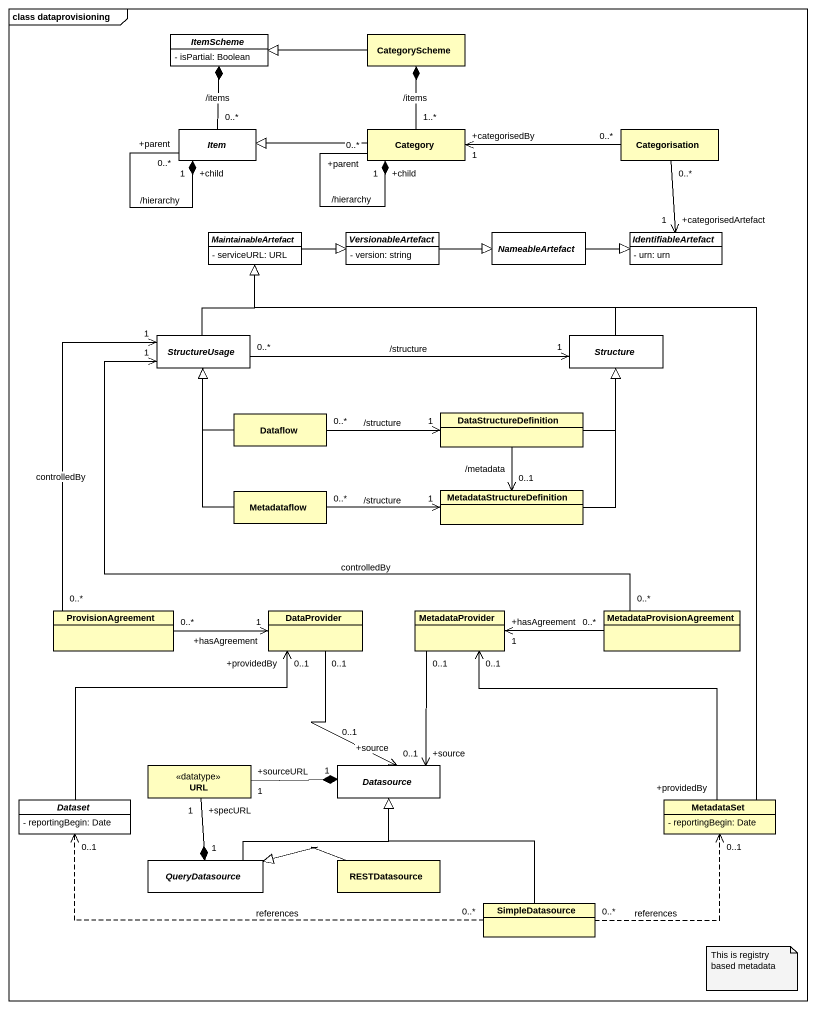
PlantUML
@startuml
mainframe class dataprovisioning
hide circle
hide empty members
skinparam classAttributeIconSize 0
abstract class ItemScheme #FFFFFF {
  - isPartial: Boolean
}
class CategoryScheme #FFFEBF
abstract class Item #FFFFFF
class Category #FFFEBF
class Categorisation #FFFEBF
abstract class MaintainableArtefact #FFFFFF {
  - serviceURL: URL
}
abstract class VersionableArtefact #FFFFFF {
  - version: string
}
abstract class NameableArtefact #FFFFFF
abstract class IdentifiableArtefact #FFFFFF {
  - urn: urn
}
abstract class StructureUsage #FFFFFF
abstract class Structure #FFFFFF
class Dataflow #FFFEBF
class DataStructureDefinition #FFFEBF
class Metadataflow #FFFEBF
class MetadataStructureDefinition #FFFEBF
class ProvisionAgreement #FFFEBF
class DataProvider #FFFEBF
class MetadataProvider #FFFEBF
class MetadataProvisionAgreement #FFFEBF
class URL <<datatype>> #FFFEBF
abstract class Datasource #FFFFFF
abstract class Dataset #FFFFFF {
  - reportingBegin: Date
}
class MetadataSet #FFFEBF {
  - reportingBegin: Date
}
abstract class QueryDatasource #FFFFFF
class RESTDatasource #FFFEBF
class SimpleDatasource #FFFEBF
CategoryScheme -left-|> ItemScheme
Item "0..*" -up-* ItemScheme : /items
Item "+parent\n0..*" --* "+child\n1" Item : /hierarchy
Category "1..*" -up-* CategoryScheme : /items
Category -left-|> Item
Category "+parent\n0..*" --* "+child\n1" Category : /hierarchy
Categorisation "0..*" -left-> "+categorisedBy\n1" Category
Categorisation "0..*" --> "+categorisedArtefact\n1" IdentifiableArtefact
MaintainableArtefact -right-|> VersionableArtefact
VersionableArtefact -right-|> NameableArtefact
NameableArtefact -right-|> IdentifiableArtefact
StructureUsage -up-|> MaintainableArtefact
StructureUsage "0..*" -right-> "1" Structure : /structure
Structure -left-|> MaintainableArtefact
Dataflow -up-|> StructureUsage
Dataflow "0..*" -right-> "1" DataStructureDefinition : /structure
DataStructureDefinition -up-|> Structure
DataStructureDefinition --> "0..1" MetadataStructureDefinition : /metadata
Metadataflow -up-|> StructureUsage
MetadataStructureDefinition -up-|> Structure
MetadataStructureDefinition "1" <-left- "0..*" Metadataflow : /structure
ProvisionAgreement "0..*" -up-> "1" StructureUsage : controlledBy
ProvisionAgreement "0..*" -right-> "+hasAgreement\n1" DataProvider
DataProvider "0..1" --> "+source\n0..1" Datasource
MetadataProvider "0..1" --> "+source\n0..1" Datasource
MetadataProvisionAgreement "0..*" -left-> "1" StructureUsage : controlledBy
MetadataProvisionAgreement "0..*" -left-> "+hasAgreement\n1" MetadataProvider
URL "+sourceURL\n1" -right-* "1" Datasource
URL "+specURL\n1" --* "1" QueryDatasource
Dataset -up-> "+providedBy\n0..1" DataProvider
MetadataSet -up-|> MaintainableArtefact
MetadataSet "+providedBy" -up-> "0..1" MetadataProvider
QueryDatasource -right-|> Datasource
RESTDatasource -left-|> QueryDatasource
SimpleDatasource -up-|> Datasource
SimpleDatasource "0..*" .left.> "0..1" Dataset : references
SimpleDatasource "0..*" .right.> "0..1" MetadataSet : references
note as N1
  This is registry based metadata
end note
@enduml
